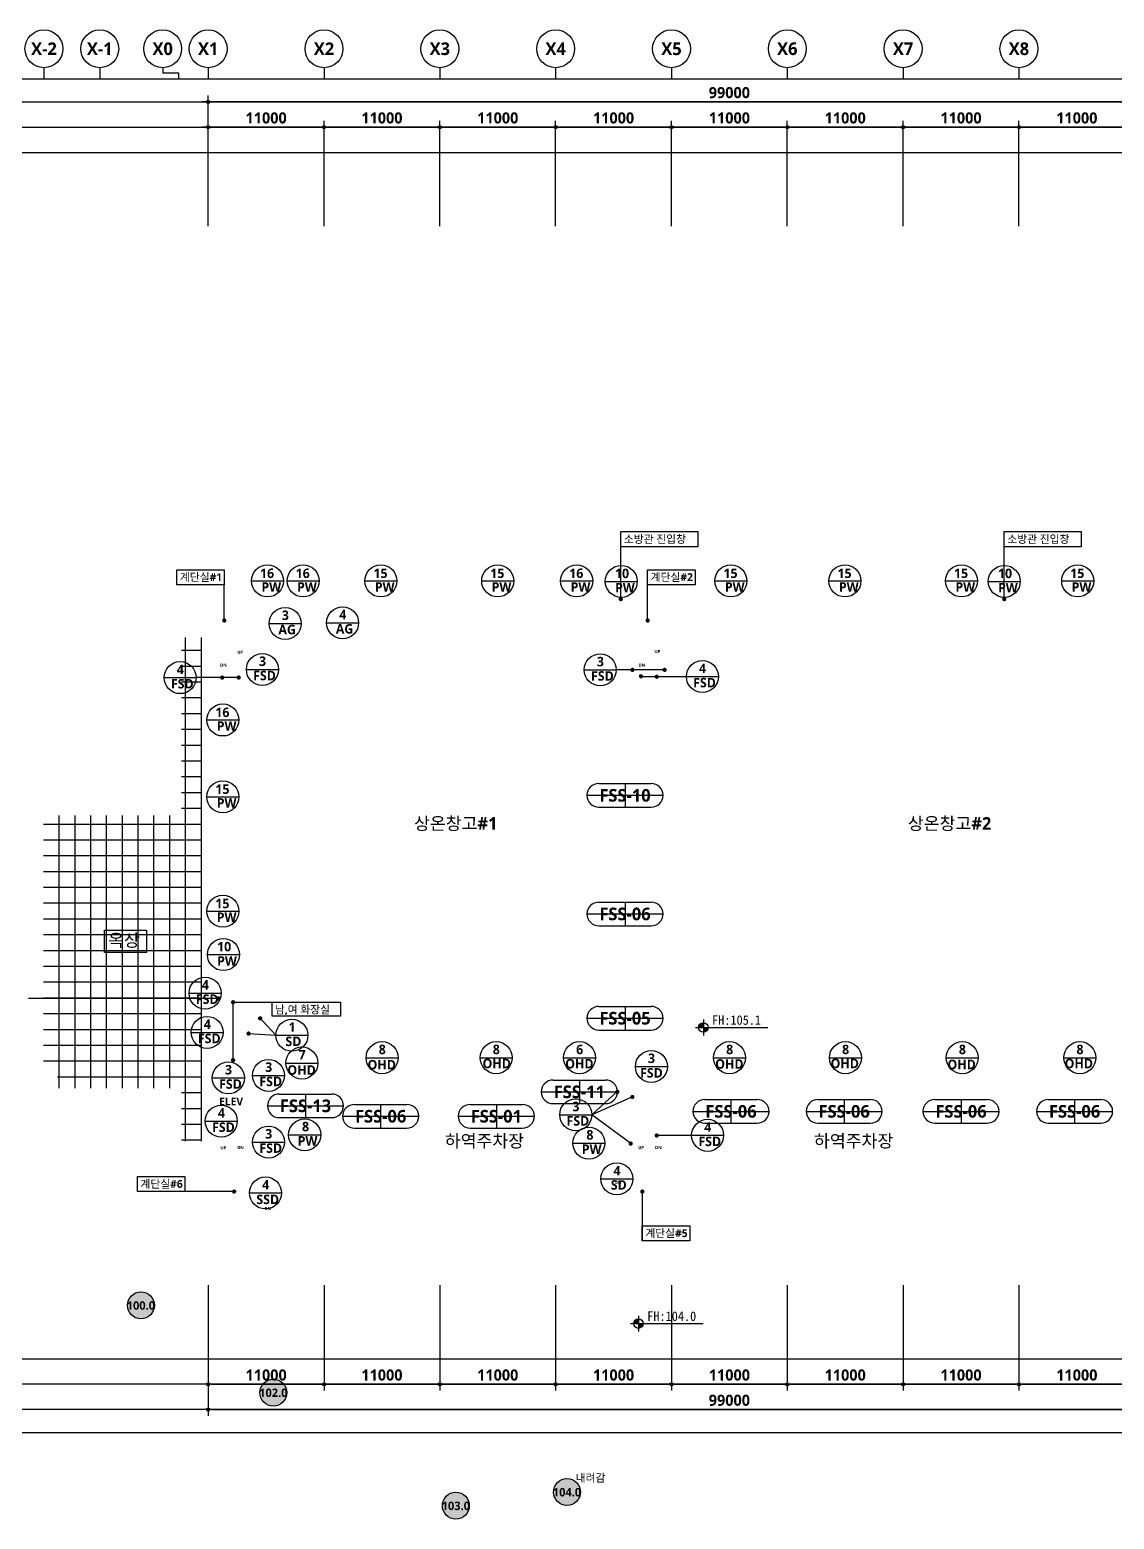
# Model space of a CAD drawing. Header units: millimetres. Extents: x 28132 to 190005487, y 7641 to 455456909.
# Drawn here: x 1074436 to 1177432, y 28233 to 169666 of the extents above; entities that cross this region are included whole.
import ezdxf
from ezdxf.enums import TextEntityAlignment as Align

# ---------------------------------------------------------------- set-up
doc = ezdxf.new("R2010")
doc.units = ezdxf.units.MM
doc.header["$LTSCALE"] = 400
doc.header["$MEASUREMENT"] = 0
doc.header["$PDSIZE"] = -10
doc.layers.get('0').update_dxf_attribs({"linetype": 'CONTINUOUS'})
doc.layers.get('Defpoints').update_dxf_attribs({"color": 153, "linetype": 'CONTINUOUS'})
for name, color, linetype in [('0_AW', 3, 'CONTINUOUS'), ('0_FSD', 1, 'CONTINUOUS'), ('0_FSS', 1, 'CONTINUOUS'), ('0_OHD', 2, 'CONTINUOUS'), ('0_SD', 4, 'CONTINUOUS'), ('0_SSD', 4, 'CONTINUOUS'), ('8', 8, 'CONTINUOUS'), ('A-ANNO-TEXT2', 7, 'CONTINUOUS'), ('SYM', 8, 'CONTINUOUS'), ('X-SEC-종$0$A-ST-AXIS-BUB', 7, 'CONTINUOUS'), ('도로레벨', 5, 'CONTINUOUS')]:
    doc.layers.add(name, color=color, linetype=linetype)
doc.layers.add('A-XXXX-SYMB', color=7, linetype='CONTINUOUS', lineweight=25)
doc.layers.add('Defpoint', color=161, linetype='CONTINUOUS', plot=False)
doc.styles.add('SHP_신사리', font='NanumGothicBold.ttf')
doc.styles.add('돋움체', font='')
doc.styles.add('송현플러스-돋움체', font='NanumGothicBold.ttf')
doc.styles.get('돋움체').set_extended_font_data('DotumChe')
doc.dimstyles.new('SHP 600', dxfattribs={"dimscale": 300, "dimtxt": 3.5, "dimasz": 1, "dimexe": 2, "dimexo": 2, "dimgap": 1, "dimtad": 1, "dimdec": 0, "dimzin": 0, "dimdsep": 46, "dimtxsty": '송현플러스-돋움체', "dimblk": 'DIMDOT', "dimcen": 0.09, "dimclrt": 3, "dimadec": 0, "dimazin": 1, "dimtfac": 1, "dimtdec": 0, "dimtix": 1, "dimtmove": 2, "dimatfit": 0, "dimldrblk": 'DIMDOT', "dimfxl": 1, "dimtfillclr": 3, "dimtolj": 1, "dimtzin": 0, "dimarcsym": 0})

# ---------------------------------------------------------------- blocks, each defined once
blk = doc.blocks.new('DIMDOT')
at = {"color": 0}
blk.add_line((-2, 0), (2, 0), dxfattribs=at)
for radius in [0.5, 0.25]:
    blk.add_circle((0, 0), radius, dxfattribs=at)
blk = doc.blocks.new('*D51')
at = {"color": 0, "lineweight": -2}
for p, q in [((1091382, 151016), (1091382, 163416)), ((1190082, 162816), (1091682, 162816)), ((1190382, 151016), (1190382, 163416))]:
    blk.add_line(p, q, dxfattribs=at)
at = {"layer": 'Defpoints', "color": 0}
for p in [(1091382, 162816), (1091382, 150416), (1190382, 150416)]:
    blk.add_point(p, dxfattribs=at)
at = {"color": 0, "linetype": 'ByBlock', "lineweight": -2, "xscale": 300, "yscale": 300, "zscale": 300, "rotation": 180}
blk.add_blockref('DIMDOT', (1091382, 162816), dxfattribs=at)
at = {"color": 0, "linetype": 'ByBlock', "lineweight": -2, "xscale": 300, "yscale": 300, "zscale": 300}
blk.add_blockref('DIMDOT', (1190382, 162816), dxfattribs=at)
at = {"color": 3, "insert": (1140882, 163696), "char_height": 1050, "attachment_point": 5, "style": '송현플러스-돋움체'}
blk.add_mtext('\\A1;99000', dxfattribs=at)
blk = doc.blocks.new('*D52')
at = {"color": 0, "lineweight": -2}
for p, q in [((1091382, 151016), (1091382, 161016)), ((1102082, 160416), (1091682, 160416)), ((1102382, 151016), (1102382, 161016))]:
    blk.add_line(p, q, dxfattribs=at)
at = {"layer": 'Defpoints', "color": 0}
for p in [(1091382, 160416), (1091382, 150416), (1102382, 150416)]:
    blk.add_point(p, dxfattribs=at)
at = {"color": 0, "linetype": 'ByBlock', "lineweight": -2, "xscale": 300, "yscale": 300, "zscale": 300, "rotation": 180}
blk.add_blockref('DIMDOT', (1091382, 160416), dxfattribs=at)
at = {"color": 0, "linetype": 'ByBlock', "lineweight": -2, "xscale": 300, "yscale": 300, "zscale": 300}
blk.add_blockref('DIMDOT', (1102382, 160416), dxfattribs=at)
at = {"color": 3, "insert": (1096882, 161292), "char_height": 1050, "attachment_point": 5, "style": '송현플러스-돋움체'}
blk.add_mtext('\\A1;11000', dxfattribs=at)
blk = doc.blocks.new('*D53')
at = {"color": 0, "lineweight": -2}
for p, q in [((1102382, 151016), (1102382, 161016)), ((1113082, 160416), (1102682, 160416)), ((1113382, 151016), (1113382, 161016))]:
    blk.add_line(p, q, dxfattribs=at)
at = {"layer": 'Defpoints', "color": 0}
for p in [(1102382, 160416), (1102382, 150416), (1113382, 150416)]:
    blk.add_point(p, dxfattribs=at)
at = {"color": 0, "linetype": 'ByBlock', "lineweight": -2, "xscale": 300, "yscale": 300, "zscale": 300, "rotation": 180}
blk.add_blockref('DIMDOT', (1102382, 160416), dxfattribs=at)
at = {"color": 0, "linetype": 'ByBlock', "lineweight": -2, "xscale": 300, "yscale": 300, "zscale": 300}
blk.add_blockref('DIMDOT', (1113382, 160416), dxfattribs=at)
at = {"color": 3, "insert": (1107882, 161292), "char_height": 1050, "attachment_point": 5, "style": '송현플러스-돋움체'}
blk.add_mtext('\\A1;11000', dxfattribs=at)
blk = doc.blocks.new('*D54')
at = {"color": 0, "lineweight": -2}
for p, q in [((1113382, 151016), (1113382, 161016)), ((1124082, 160416), (1113682, 160416)), ((1124382, 151016), (1124382, 161016))]:
    blk.add_line(p, q, dxfattribs=at)
at = {"layer": 'Defpoints', "color": 0}
for p in [(1113382, 160416), (1113382, 150416), (1124382, 150416)]:
    blk.add_point(p, dxfattribs=at)
at = {"color": 0, "linetype": 'ByBlock', "lineweight": -2, "xscale": 300, "yscale": 300, "zscale": 300, "rotation": 180}
blk.add_blockref('DIMDOT', (1113382, 160416), dxfattribs=at)
at = {"color": 0, "linetype": 'ByBlock', "lineweight": -2, "xscale": 300, "yscale": 300, "zscale": 300}
blk.add_blockref('DIMDOT', (1124382, 160416), dxfattribs=at)
at = {"color": 3, "insert": (1118882, 161292), "char_height": 1050, "attachment_point": 5, "style": '송현플러스-돋움체'}
blk.add_mtext('\\A1;11000', dxfattribs=at)
blk = doc.blocks.new('*D55')
at = {"color": 0, "lineweight": -2}
for p, q in [((1124382, 151016), (1124382, 161016)), ((1135082, 160416), (1124682, 160416)), ((1135382, 151016), (1135382, 161016))]:
    blk.add_line(p, q, dxfattribs=at)
at = {"layer": 'Defpoints', "color": 0}
for p in [(1124382, 160416), (1124382, 150416), (1135382, 150416)]:
    blk.add_point(p, dxfattribs=at)
at = {"color": 0, "linetype": 'ByBlock', "lineweight": -2, "xscale": 300, "yscale": 300, "zscale": 300, "rotation": 180}
blk.add_blockref('DIMDOT', (1124382, 160416), dxfattribs=at)
at = {"color": 0, "linetype": 'ByBlock', "lineweight": -2, "xscale": 300, "yscale": 300, "zscale": 300}
blk.add_blockref('DIMDOT', (1135382, 160416), dxfattribs=at)
at = {"color": 3, "insert": (1129882, 161292), "char_height": 1050, "attachment_point": 5, "style": '송현플러스-돋움체'}
blk.add_mtext('\\A1;11000', dxfattribs=at)
blk = doc.blocks.new('*D56')
at = {"color": 0, "lineweight": -2}
for p, q in [((1135382, 151016), (1135382, 161016)), ((1146082, 160416), (1135682, 160416)), ((1146382, 151016), (1146382, 161016))]:
    blk.add_line(p, q, dxfattribs=at)
at = {"layer": 'Defpoints', "color": 0}
for p in [(1135382, 160416), (1135382, 150416), (1146382, 150416)]:
    blk.add_point(p, dxfattribs=at)
at = {"color": 0, "linetype": 'ByBlock', "lineweight": -2, "xscale": 300, "yscale": 300, "zscale": 300, "rotation": 180}
blk.add_blockref('DIMDOT', (1135382, 160416), dxfattribs=at)
at = {"color": 0, "linetype": 'ByBlock', "lineweight": -2, "xscale": 300, "yscale": 300, "zscale": 300}
blk.add_blockref('DIMDOT', (1146382, 160416), dxfattribs=at)
at = {"color": 3, "insert": (1140882, 161292), "char_height": 1050, "attachment_point": 5, "style": '송현플러스-돋움체'}
blk.add_mtext('\\A1;11000', dxfattribs=at)
blk = doc.blocks.new('*D57')
at = {"color": 0, "lineweight": -2}
for p, q in [((1146382, 151016), (1146382, 161016)), ((1157082, 160416), (1146682, 160416)), ((1157382, 151016), (1157382, 161016))]:
    blk.add_line(p, q, dxfattribs=at)
at = {"layer": 'Defpoints', "color": 0}
for p in [(1146382, 160416), (1146382, 150416), (1157382, 150416)]:
    blk.add_point(p, dxfattribs=at)
at = {"color": 0, "linetype": 'ByBlock', "lineweight": -2, "xscale": 300, "yscale": 300, "zscale": 300, "rotation": 180}
blk.add_blockref('DIMDOT', (1146382, 160416), dxfattribs=at)
at = {"color": 0, "linetype": 'ByBlock', "lineweight": -2, "xscale": 300, "yscale": 300, "zscale": 300}
blk.add_blockref('DIMDOT', (1157382, 160416), dxfattribs=at)
at = {"color": 3, "insert": (1151882, 161292), "char_height": 1050, "attachment_point": 5, "style": '송현플러스-돋움체'}
blk.add_mtext('\\A1;11000', dxfattribs=at)
blk = doc.blocks.new('*D58')
at = {"color": 0, "lineweight": -2}
for p, q in [((1157382, 151016), (1157382, 161016)), ((1168082, 160416), (1157682, 160416)), ((1168382, 151016), (1168382, 161016))]:
    blk.add_line(p, q, dxfattribs=at)
at = {"layer": 'Defpoints', "color": 0}
for p in [(1157382, 160416), (1157382, 150416), (1168382, 150416)]:
    blk.add_point(p, dxfattribs=at)
at = {"color": 0, "linetype": 'ByBlock', "lineweight": -2, "xscale": 300, "yscale": 300, "zscale": 300, "rotation": 180}
blk.add_blockref('DIMDOT', (1157382, 160416), dxfattribs=at)
at = {"color": 0, "linetype": 'ByBlock', "lineweight": -2, "xscale": 300, "yscale": 300, "zscale": 300}
blk.add_blockref('DIMDOT', (1168382, 160416), dxfattribs=at)
at = {"color": 3, "insert": (1162882, 161292), "char_height": 1050, "attachment_point": 5, "style": '송현플러스-돋움체'}
blk.add_mtext('\\A1;11000', dxfattribs=at)
blk = doc.blocks.new('*D59')
at = {"color": 0, "lineweight": -2}
for p, q in [((1168382, 151016), (1168382, 161016)), ((1179082, 160416), (1168682, 160416)), ((1179382, 151016), (1179382, 161016))]:
    blk.add_line(p, q, dxfattribs=at)
at = {"layer": 'Defpoints', "color": 0}
for p in [(1168382, 160416), (1168382, 150416), (1179382, 150416)]:
    blk.add_point(p, dxfattribs=at)
at = {"color": 0, "linetype": 'ByBlock', "lineweight": -2, "xscale": 300, "yscale": 300, "zscale": 300, "rotation": 180}
blk.add_blockref('DIMDOT', (1168382, 160416), dxfattribs=at)
at = {"color": 0, "linetype": 'ByBlock', "lineweight": -2, "xscale": 300, "yscale": 300, "zscale": 300}
blk.add_blockref('DIMDOT', (1179382, 160416), dxfattribs=at)
at = {"color": 3, "insert": (1173882, 161292), "char_height": 1050, "attachment_point": 5, "style": '송현플러스-돋움체'}
blk.add_mtext('\\A1;11000', dxfattribs=at)
blk = doc.blocks.new('X-SEC-종$0$A-ST-AXIS-BUB-1')
at = {"layer": 'X-SEC-종$0$A-ST-AXIS-BUB'}
blk.add_line((0, 350), (0, 0), dxfattribs=at)
blk.add_circle((0, 950), 600, dxfattribs=at)
blk = doc.blocks.new('A$C75C439D1')
at = {"layer": 'X-SEC-종$0$A-ST-AXIS-BUB'}
blk.add_line((1800, 1050, -103000), (1800, 525, -103000), dxfattribs=at)
at = {"layer": 'X-SEC-종$0$A-ST-AXIS-BUB', "elevation": -103000}
blk.add_lwpolyline([(3323, 0), (3323, 525), (1800, 525)], dxfattribs=at)
at = {"layer": 'X-SEC-종$0$A-ST-AXIS-BUB'}
blk.add_circle((1800, 2850, -103000), 1800, dxfattribs=at)
blk = doc.blocks.new('A$C2E1A0DD2')
at = {"layer": 'A-XXXX-SYMB'}
h = blk.add_hatch(color=256, dxfattribs=at)
h.paths.add_polyline_path([(750, 1200, 0.4142136), (300, 750), (750, 750)])
h.paths.add_polyline_path([(1200, 750), (750, 750), (750, 300, 0.4142136)])
for p, q in [((750, 1500), (750, 0)), ((0, 750), (1500, 750))]:
    blk.add_line(p, q, dxfattribs=at)
blk.add_circle((750, 750), 450, dxfattribs=at)
blk = doc.blocks.new('A$C19A65A13')
at = {"layer": 'A-XXXX-SYMB'}
blk.add_line((1500, 750), (6891, 750), dxfattribs=at)
blk.add_blockref('A$C2E1A0DD2', (0, 0), dxfattribs=at)
blk = doc.blocks.new('*D326')
at = {"color": 0, "lineweight": -2}
for p, q in [((1091382, 50445), (1091382, 40445)), ((1102382, 50445), (1102382, 40445)), ((1091682, 41045), (1102082, 41045))]:
    blk.add_line(p, q, dxfattribs=at)
at = {"layer": 'Defpoints', "color": 0}
for p in [(1091382, 51045), (1102382, 51045), (1102382, 41045)]:
    blk.add_point(p, dxfattribs=at)
at = {"color": 0, "linetype": 'ByBlock', "lineweight": -2, "xscale": 300, "yscale": 300, "zscale": 300, "rotation": 180}
blk.add_blockref('DIMDOT', (1091382, 41045), dxfattribs=at)
at = {"color": 0, "linetype": 'ByBlock', "lineweight": -2, "xscale": 300, "yscale": 300, "zscale": 300}
blk.add_blockref('DIMDOT', (1102382, 41045), dxfattribs=at)
at = {"color": 3, "insert": (1096882, 41921), "char_height": 1050, "attachment_point": 5, "style": '송현플러스-돋움체'}
blk.add_mtext('\\A1;11000', dxfattribs=at)
blk = doc.blocks.new('*D327')
at = {"color": 0, "lineweight": -2}
for p, q in [((1102382, 50445), (1102382, 40445)), ((1113382, 50445), (1113382, 40445)), ((1102682, 41045), (1113082, 41045))]:
    blk.add_line(p, q, dxfattribs=at)
at = {"layer": 'Defpoints', "color": 0}
for p in [(1102382, 51045), (1113382, 51045), (1113382, 41045)]:
    blk.add_point(p, dxfattribs=at)
at = {"color": 0, "linetype": 'ByBlock', "lineweight": -2, "xscale": 300, "yscale": 300, "zscale": 300, "rotation": 180}
blk.add_blockref('DIMDOT', (1102382, 41045), dxfattribs=at)
at = {"color": 0, "linetype": 'ByBlock', "lineweight": -2, "xscale": 300, "yscale": 300, "zscale": 300}
blk.add_blockref('DIMDOT', (1113382, 41045), dxfattribs=at)
at = {"color": 3, "insert": (1107882, 41921), "char_height": 1050, "attachment_point": 5, "style": '송현플러스-돋움체'}
blk.add_mtext('\\A1;11000', dxfattribs=at)
blk = doc.blocks.new('*D328')
at = {"color": 0, "lineweight": -2}
for p, q in [((1113382, 50445), (1113382, 40445)), ((1124382, 50445), (1124382, 40445)), ((1113682, 41045), (1124082, 41045))]:
    blk.add_line(p, q, dxfattribs=at)
at = {"layer": 'Defpoints', "color": 0}
for p in [(1113382, 51045), (1124382, 51045), (1124382, 41045)]:
    blk.add_point(p, dxfattribs=at)
at = {"color": 0, "linetype": 'ByBlock', "lineweight": -2, "xscale": 300, "yscale": 300, "zscale": 300, "rotation": 180}
blk.add_blockref('DIMDOT', (1113382, 41045), dxfattribs=at)
at = {"color": 0, "linetype": 'ByBlock', "lineweight": -2, "xscale": 300, "yscale": 300, "zscale": 300}
blk.add_blockref('DIMDOT', (1124382, 41045), dxfattribs=at)
at = {"color": 3, "insert": (1118882, 41921), "char_height": 1050, "attachment_point": 5, "style": '송현플러스-돋움체'}
blk.add_mtext('\\A1;11000', dxfattribs=at)
blk = doc.blocks.new('*D329')
at = {"color": 0, "lineweight": -2}
for p, q in [((1124382, 50445), (1124382, 40445)), ((1135382, 50445), (1135382, 40445)), ((1124682, 41045), (1135082, 41045))]:
    blk.add_line(p, q, dxfattribs=at)
at = {"layer": 'Defpoints', "color": 0}
for p in [(1124382, 51045), (1135382, 51045), (1135382, 41045)]:
    blk.add_point(p, dxfattribs=at)
at = {"color": 0, "linetype": 'ByBlock', "lineweight": -2, "xscale": 300, "yscale": 300, "zscale": 300, "rotation": 180}
blk.add_blockref('DIMDOT', (1124382, 41045), dxfattribs=at)
at = {"color": 0, "linetype": 'ByBlock', "lineweight": -2, "xscale": 300, "yscale": 300, "zscale": 300}
blk.add_blockref('DIMDOT', (1135382, 41045), dxfattribs=at)
at = {"color": 3, "insert": (1129882, 41921), "char_height": 1050, "attachment_point": 5, "style": '송현플러스-돋움체'}
blk.add_mtext('\\A1;11000', dxfattribs=at)
blk = doc.blocks.new('*D330')
at = {"color": 0, "lineweight": -2}
for p, q in [((1135382, 50445), (1135382, 40445)), ((1146382, 50445), (1146382, 40445)), ((1135682, 41045), (1146082, 41045))]:
    blk.add_line(p, q, dxfattribs=at)
at = {"layer": 'Defpoints', "color": 0}
for p in [(1135382, 51045), (1146382, 51045), (1146382, 41045)]:
    blk.add_point(p, dxfattribs=at)
at = {"color": 0, "linetype": 'ByBlock', "lineweight": -2, "xscale": 300, "yscale": 300, "zscale": 300, "rotation": 180}
blk.add_blockref('DIMDOT', (1135382, 41045), dxfattribs=at)
at = {"color": 0, "linetype": 'ByBlock', "lineweight": -2, "xscale": 300, "yscale": 300, "zscale": 300}
blk.add_blockref('DIMDOT', (1146382, 41045), dxfattribs=at)
at = {"color": 3, "insert": (1140882, 41921), "char_height": 1050, "attachment_point": 5, "style": '송현플러스-돋움체'}
blk.add_mtext('\\A1;11000', dxfattribs=at)
blk = doc.blocks.new('*D331')
at = {"color": 0, "lineweight": -2}
for p, q in [((1146382, 50445), (1146382, 40445)), ((1157382, 50445), (1157382, 40445)), ((1146682, 41045), (1157082, 41045))]:
    blk.add_line(p, q, dxfattribs=at)
at = {"layer": 'Defpoints', "color": 0}
for p in [(1146382, 51045), (1157382, 51045), (1157382, 41045)]:
    blk.add_point(p, dxfattribs=at)
at = {"color": 0, "linetype": 'ByBlock', "lineweight": -2, "xscale": 300, "yscale": 300, "zscale": 300, "rotation": 180}
blk.add_blockref('DIMDOT', (1146382, 41045), dxfattribs=at)
at = {"color": 0, "linetype": 'ByBlock', "lineweight": -2, "xscale": 300, "yscale": 300, "zscale": 300}
blk.add_blockref('DIMDOT', (1157382, 41045), dxfattribs=at)
at = {"color": 3, "insert": (1151882, 41921), "char_height": 1050, "attachment_point": 5, "style": '송현플러스-돋움체'}
blk.add_mtext('\\A1;11000', dxfattribs=at)
blk = doc.blocks.new('*D332')
at = {"color": 0, "lineweight": -2}
for p, q in [((1157382, 50445), (1157382, 40445)), ((1168382, 50445), (1168382, 40445)), ((1157682, 41045), (1168082, 41045))]:
    blk.add_line(p, q, dxfattribs=at)
at = {"layer": 'Defpoints', "color": 0}
for p in [(1157382, 51045), (1168382, 51045), (1168382, 41045)]:
    blk.add_point(p, dxfattribs=at)
at = {"color": 0, "linetype": 'ByBlock', "lineweight": -2, "xscale": 300, "yscale": 300, "zscale": 300, "rotation": 180}
blk.add_blockref('DIMDOT', (1157382, 41045), dxfattribs=at)
at = {"color": 0, "linetype": 'ByBlock', "lineweight": -2, "xscale": 300, "yscale": 300, "zscale": 300}
blk.add_blockref('DIMDOT', (1168382, 41045), dxfattribs=at)
at = {"color": 3, "insert": (1162882, 41921), "char_height": 1050, "attachment_point": 5, "style": '송현플러스-돋움체'}
blk.add_mtext('\\A1;11000', dxfattribs=at)
blk = doc.blocks.new('*D333')
at = {"color": 0, "lineweight": -2}
for p, q in [((1168382, 50445), (1168382, 40445)), ((1179382, 50445), (1179382, 40445)), ((1168682, 41045), (1179082, 41045))]:
    blk.add_line(p, q, dxfattribs=at)
at = {"layer": 'Defpoints', "color": 0}
for p in [(1168382, 51045), (1179382, 51045), (1179382, 41045)]:
    blk.add_point(p, dxfattribs=at)
at = {"color": 0, "linetype": 'ByBlock', "lineweight": -2, "xscale": 300, "yscale": 300, "zscale": 300, "rotation": 180}
blk.add_blockref('DIMDOT', (1168382, 41045), dxfattribs=at)
at = {"color": 0, "linetype": 'ByBlock', "lineweight": -2, "xscale": 300, "yscale": 300, "zscale": 300}
blk.add_blockref('DIMDOT', (1179382, 41045), dxfattribs=at)
at = {"color": 3, "insert": (1173882, 41921), "char_height": 1050, "attachment_point": 5, "style": '송현플러스-돋움체'}
blk.add_mtext('\\A1;11000', dxfattribs=at)
blk = doc.blocks.new('*D335')
at = {"color": 0, "lineweight": -2}
for p, q in [((1091382, 50445), (1091382, 38045)), ((1190382, 50445), (1190382, 38045)), ((1091682, 38645), (1190082, 38645))]:
    blk.add_line(p, q, dxfattribs=at)
at = {"layer": 'Defpoints', "color": 0}
for p in [(1091382, 51045), (1190382, 51045), (1190382, 38645)]:
    blk.add_point(p, dxfattribs=at)
at = {"color": 0, "linetype": 'ByBlock', "lineweight": -2, "xscale": 300, "yscale": 300, "zscale": 300, "rotation": 180}
blk.add_blockref('DIMDOT', (1091382, 38645), dxfattribs=at)
at = {"color": 0, "linetype": 'ByBlock', "lineweight": -2, "xscale": 300, "yscale": 300, "zscale": 300}
blk.add_blockref('DIMDOT', (1190382, 38645), dxfattribs=at)
at = {"color": 3, "insert": (1140882, 39524), "char_height": 1050, "attachment_point": 5, "style": '송현플러스-돋움체'}
blk.add_mtext('\\A1;99000', dxfattribs=at)
blk = doc.blocks.new('G$CD5972F42')
at = {"layer": '0_FSS'}
for p, q in [((1120, 2240, 0), (6108, 2240, 0)), ((1120, 0, 0), (6108, 0, 0))]:
    blk.add_line(p, q, dxfattribs=at)
for centre, start, end in [((1120, 1120, 0), 90, 270), ((6108, 1120, 0), 270, 90)]:
    blk.add_arc(centre, 1120, start, end, dxfattribs=at)
at = {"layer": 'Defpoints'}
for p, q in [((3614, 2240, 0), (3614, 0, 0)), ((0, 1120, 0), (7228, 1120, 0))]:
    blk.add_line(p, q, dxfattribs=at)

msp = doc.modelspace()

# ---------------------------------------------------------------- hatches: boundary and pattern name
at = {"layer": '도로레벨', "linetype": 'Continuous', "true_color": 0xffffff}
h = msp.add_hatch(color=7, dxfattribs=at)
edge = h.paths.add_edge_path()
edge.add_arc((1084988.1, 48540.7), 1279.4, 0, 360)
h = msp.add_hatch(color=7, dxfattribs=at)
edge = h.paths.add_edge_path()
edge.add_arc((1097569.6, 40254.4), 1279.4, 0, 360)
h = msp.add_hatch(color=7, dxfattribs=at)
edge = h.paths.add_edge_path()
edge.add_arc((1125457.7, 30810.8), 1279.4, 0, 360)
h = msp.add_hatch(color=7, dxfattribs=at)
edge = h.paths.add_edge_path()
edge.add_arc((1114901.4, 29512.7), 1279.4, 0, 360)

# ---------------------------------------------------------------- linework, layer by layer
for p in [(1131666.4, 68326.5), (1131506.4, 63901.5)]:
    msp.add_line(p, (1127810.2, 66639))
at = {"const_width": 200}
for points in [[(1131576.6, 108886.3, 1), (1131776.6, 108886.3, 1)], [(1134629.8, 108886.3, 1), (1134829.8, 108886.3, 1)], [(1092613.1, 108156.7, 1), (1092813.1, 108156.7, 1)], [(1094178.1, 108156.7, 1), (1094378.1, 108156.7, 1)], [(1132381.8, 108276.3, 1), (1132581.8, 108276.3, 1)], [(1133881.8, 108231.3, 1), (1134081.8, 108231.3, 1)], [(1096218.2, 75793.5, 1), (1096418.2, 75793.5, 1)], [(1095112, 74349.1, 1), (1095312, 74349.1, 1)], [(1130141.4, 68811.4, 1), (1130341.4, 68811.4, 1)], [(1131566.4, 68326.5, 1), (1131766.4, 68326.5, 1)], [(1131406.4, 63901.5, 1), (1131606.4, 63901.5, 1)], [(1133881.8, 64666.3, 1), (1134081.8, 64666.3, 1)]]:
    msp.add_lwpolyline(points, format="xyb", close=True, dxfattribs=at)
for points in [[(1094281.8, 108146.3), (1090234.5, 108146.3)], [(1134729.8, 108886.3), (1130136.7, 108886.3)], [(1132481.8, 108248.8), (1136794.2, 108248.8)], [(1095212, 74349.1), (1097813.5, 74185.2), (1096266.5, 75874.7)], [(1130256.8, 68866.3), (1127810.2, 66639)], [(1133981.8, 64686.3), (1137293.2, 64686.3)]]:
    msp.add_lwpolyline(points)
at = {"layer": '0_AW'}
for p, q in [((1097170.6, 113286), (1100211.9, 113286)), ((1102627.8, 113355.1), (1105669.1, 113355.1))]:
    msp.add_line(p, q, dxfattribs=at)
for centre in [(1098691.2, 113286), (1104148.4, 113355.1)]:
    msp.add_circle(centre, 1520.7, dxfattribs=at)
at = {"layer": '0_FSD'}
for p, q in [((1095005.7, 108922.9), (1098047, 108922.9)), ((1087193.2, 108146.3), (1090234.5, 108146.3)), ((1127095.4, 108886.3), (1130136.7, 108886.3)), ((1136794.2, 108248.8), (1139835.6, 108248.8)), ((1089564.8, 78190.2), (1092606.2, 78190.2)), ((1089755.7, 74462.9), (1092797, 74462.9)), ((1131950.9, 71215.7), (1134992.2, 71215.7)), ((1091772.6, 70134.9), (1094813.9, 70134.9)), ((1095594.8, 70380.5), (1098636.1, 70380.5)), ((1124768.9, 66639), (1127810.2, 66639)), ((1091102.6, 66037.2), (1094143.9, 66037.2)), ((1095594.8, 64048.4), (1098636.1, 64048.4)), ((1137293.2, 64686.3), (1140334.5, 64686.3))]:
    msp.add_line(p, q, dxfattribs=at)
for centre in [(1096526.4, 108922.9), (1128616, 108886.3), (1088713.9, 108146.3), (1138314.9, 108248.8), (1091085.5, 78190.2), (1091276.4, 74462.9), (1133471.6, 71215.7), (1093293.3, 70134.9), (1097115.5, 70380.5), (1126289.5, 66639), (1092623.2, 66037.2), (1097115.5, 64048.4), (1138813.9, 64686.3)]:
    msp.add_circle(centre, 1520.7, dxfattribs=at)
at = {"layer": '0_OHD'}
for p, q in [((1098762.7, 71554.1), (1101804, 71554.1)), ((1106375.1, 72059.6), (1109416.4, 72059.6)), ((1117209.9, 72059.6), (1120251.2, 72059.6)), ((1125123.5, 72059.6), (1128164.8, 72059.6)), ((1139372.3, 72059.6), (1142413.6, 72059.6)), ((1150380.7, 72059.6), (1153422, 72059.6)), ((1161477.4, 72059.6), (1164518.7, 72059.6)), ((1172644.9, 72059.6), (1175686.2, 72059.6))]:
    msp.add_line(p, q, dxfattribs=at)
for centre in [(1107895.7, 72059.6), (1118730.6, 72059.6), (1126644.2, 72059.6), (1140893, 72059.6), (1151901.3, 72059.6), (1162998.1, 72059.6), (1174165.6, 72059.6), (1100283.3, 71554.1)]:
    msp.add_circle(centre, 1520.7, dxfattribs=at)
at = {"layer": '0_SD'}
for p, q in [((1095488.6, 117330.9), (1098529.9, 117330.9)), ((1098873.4, 117330.9), (1101914.7, 117330.9)), ((1106261.1, 117330.9), (1109302.4, 117330.9)), ((1117355.1, 117330.9), (1120396.4, 117330.9)), ((1124857.1, 117330.9), (1127898.4, 117330.9)), ((1139504.5, 117330.9), (1142545.8, 117330.9)), ((1150336, 117330.9), (1153377.3, 117330.9)), ((1161402.4, 117330.9), (1164443.7, 117330.9)), ((1172441.1, 117330.9), (1175482.4, 117330.9)), ((1091245.2, 104126.8), (1094286.5, 104126.8)), ((1091245.2, 96832.1), (1094286.5, 96832.1)), ((1091245.2, 85977.4), (1094286.5, 85977.4)), ((1097813.5, 74185.2), (1100854.8, 74185.2)), ((1128673.2, 60551.9), (1131714.5, 60551.9))]:
    msp.add_line(p, q, dxfattribs=at)
for centre in [(1097009.2, 117330.9), (1100394.1, 117330.9), (1107781.8, 117330.9), (1118875.8, 117330.9), (1126377.7, 117330.9), (1141025.1, 117330.9), (1151856.6, 117330.9), (1162923, 117330.9), (1173961.8, 117330.9), (1092765.8, 104126.8), (1092765.8, 96832.1), (1092765.8, 85977.4), (1099334.1, 74185.2), (1130193.9, 60551.9)]:
    msp.add_circle(centre, 1520.7, dxfattribs=at)
at = {"layer": '0_SSD'}
for p, q in [((1129095.6, 117289.3), (1132136.9, 117289.3)), ((1165470.8, 117289.3), (1168512.1, 117289.3)), ((1091304.6, 81848), (1094345.9, 81848)), ((1099023.4, 64735.4), (1102064.7, 64735.4)), ((1126009.5, 63948.6), (1129050.8, 63948.6)), ((1095303.1, 59213), (1098344.5, 59213))]:
    msp.add_line(p, q, dxfattribs=at)
for centre in [(1130616.3, 117289.3), (1166991.4, 117289.3), (1092825.2, 81848), (1100544.1, 64735.4), (1127530.1, 63948.6), (1096823.8, 59213)]:
    msp.add_circle(centre, 1520.7, dxfattribs=at)
at = {"layer": '8'}
for p, q in [((1089231.8, 64116.3), (1089231.8, 111966.3)), ((1090731.8, 64116.3), (1090731.8, 111966.3)), ((1090781.8, 110716.3), (1088831.8, 110716.3)), ((1090781.8, 109216.3), (1088831.8, 109216.3)), ((1090781.8, 107716.3), (1088831.8, 107716.3)), ((1090781.8, 106216.3), (1088831.8, 106216.3)), ((1090781.8, 104716.3), (1088831.8, 104716.3)), ((1090781.8, 103216.3), (1088831.8, 103216.3)), ((1090781.8, 101716.3), (1088831.8, 101716.3)), ((1090781.8, 100216.3), (1088831.8, 100216.3)), ((1090781.8, 98716.3), (1088831.8, 98716.3)), ((1090781.8, 97216.3), (1088831.8, 97216.3)), ((1077231.8, 69166.3), (1077231.8, 95066.3)), ((1078731.8, 69166.3), (1078731.8, 95066.3)), ((1080231.8, 69166.3), (1080231.8, 95066.3)), ((1081731.8, 69166.3), (1081731.8, 95066.3)), ((1083231.8, 69166.3), (1083231.8, 95066.3)), ((1084731.8, 69166.3), (1084731.8, 95066.3)), ((1086231.8, 69166.3), (1086231.8, 95066.3)), ((1087731.8, 69166.3), (1087731.8, 95066.3)), ((1090781.8, 95716.3), (1088831.8, 95716.3)), ((1090781.8, 94216.3), (1075731.8, 94216.3)), ((1090781.8, 92716.3), (1075731.8, 92716.3)), ((1090781.8, 91216.3), (1075731.8, 91216.3)), ((1090781.8, 89716.3), (1075731.8, 89716.3)), ((1090781.8, 88216.3), (1075731.8, 88216.3)), ((1090781.8, 86716.3), (1075731.8, 86716.3)), ((1090781.8, 85216.3), (1075731.8, 85216.3)), ((1090781.8, 83716.3), (1075731.8, 83716.3)), ((1090781.8, 82216.3), (1075731.8, 82216.3)), ((1090781.8, 80716.3), (1075731.8, 80716.3)), ((1090781.8, 79216.3), (1075731.8, 79216.3)), ((1090781.8, 77716.3), (1075731.8, 77716.3)), ((1090781.8, 76216.3), (1075731.8, 76216.3)), ((1090781.8, 74716.3), (1075731.8, 74716.3)), ((1090781.8, 73216.3), (1075731.8, 73216.3)), ((1090781.8, 71716.3), (1075731.8, 71716.3)), ((1090781.8, 70216.3), (1077081.8, 70216.3)), ((1090781.8, 68716.3), (1088831.8, 68716.3)), ((1090781.8, 67216.3), (1088831.8, 67216.3)), ((1090781.8, 65716.3), (1088831.8, 65716.3)), ((1090781.8, 64216.3), (1088831.8, 64216.3))]:
    msp.add_line(p, q, dxfattribs=at)
at = {"layer": 'Defpoint'}
for points in [[(1211981.8, 36444.9), (1040781.8, 36444.9), (1040781.8, 165016.3), (1211981.8, 165016.3)], [(1209781.8, 38644.9), (1042981.8, 38644.9), (1042981.8, 162816.3), (1209781.8, 162816.3)], [(1207381.8, 41044.9), (1045381.8, 41044.9), (1045381.8, 160416.3), (1207381.8, 160416.3)], [(1204981.8, 43444.9), (1047781.8, 43444.9), (1047781.8, 158016.3), (1204981.8, 158016.3)]]:
    msp.add_lwpolyline(points, close=True, dxfattribs=at)
at = {"layer": 'SYM'}
for points in [[(1130571, 122009.3), (1137870.7, 122009.3), (1137870.7, 120579.3), (1130571, 120579.3)], [(1166991.4, 122009.3), (1174291.1, 122009.3), (1174291.1, 120579.3), (1166991.4, 120579.3)], [(1088402.8, 118395.3), (1092912.8, 118395.3), (1092912.8, 116965.3), (1088402.8, 116965.3)], [(1133116.8, 118395.3), (1137626.8, 118395.3), (1137626.8, 116965.3), (1133116.8, 116965.3)], [(1081530.6, 84167.5), (1085536.3, 84167.5), (1085536.3, 82041.8), (1081530.6, 82041.8)], [(1097471.1, 77323.5), (1103951.1, 77323.5), (1103951.1, 75988.5), (1097471.1, 75988.5)], [(1084657.8, 60775.3), (1089167.8, 60775.3), (1089167.8, 59345.3), (1084657.8, 59345.3)], [(1132612.8, 56100.3), (1137122.8, 56100.3), (1137122.8, 54670.3), (1132612.8, 54670.3)]]:
    msp.add_lwpolyline(points, close=True, dxfattribs=at)
for points in [[(1130571, 115598.3), (1130571, 120579.3)], [(1166991.4, 115598.3), (1166991.4, 120579.3)], [(1092912.8, 113570.3), (1092912.8, 116965.3)], [(1133116.8, 113570.3), (1133116.8, 116965.3)], [(1092363.4, 77673.6), (1074310.5, 77673.6)], [(1093746.4, 71928.9), (1093746.4, 77323.5), (1097471.1, 77323.5)], [(1093842.8, 59345.3), (1089167.8, 59345.3)], [(1132612.8, 59345.3), (1132612.8, 54670.3)]]:
    msp.add_lwpolyline(points, dxfattribs=at)
at = {"layer": 'SYM', "const_width": 200}
for points in [[(1130471, 115598.3, 1), (1130671, 115598.3, 1)], [(1166891.4, 115598.3, 1), (1167091.4, 115598.3, 1)], [(1092812.8, 113570.3, 1), (1093012.8, 113570.3, 1)], [(1133016.8, 113570.3, 1), (1133216.8, 113570.3, 1)], [(1092263.4, 77673.6, 1), (1092463.4, 77673.6, 1)], [(1093646.4, 77323.5, 1), (1093846.4, 77323.5, 1)], [(1093646.4, 71828.9, 1), (1093846.4, 71828.9, 1)], [(1093742.8, 59345.3, 1), (1093942.8, 59345.3, 1)], [(1132512.8, 59345.3, 1), (1132712.8, 59345.3, 1)]]:
    msp.add_lwpolyline(points, format="xyb", close=True, dxfattribs=at)
at = {"layer": '도로레벨', "color": 7, "linetype": 'Continuous'}
for centre in [(1084988.1, 48540.7), (1097569.6, 40254.4), (1125457.7, 30810.8), (1114901.4, 29512.7)]:
    msp.add_circle(centre, 1279.4, dxfattribs=at)

# ---------------------------------------------------------------- block references
for name, p in [('G$CD5972F42', (1127353.9, 95851.7)), ('G$CD5972F42', (1127353.9, 84588.5)), ('G$CD5972F42', (1127353.9, 74686.5)), ('A$C19A65A13', (1137657.7, 74177.9)), ('G$CD5972F42', (1123017.6, 67696.3)), ('G$CD5972F42', (1097007.2, 66368.9, 0)), ('G$CD5972F42', (1137420.8, 65842.7)), ('G$CD5972F42', (1148169.4, 65842.7)), ('G$CD5972F42', (1159266.2, 65842.7)), ('G$CD5972F42', (1170053.5, 65842.7)), ('G$CD5972F42', (1104147.7, 65378.5)), ('G$CD5972F42', (1115133.5, 65378.5)), ('A$C19A65A13', (1131497.9, 46055.6))]:
    msp.add_blockref(name, p)
at = {"layer": 'X-SEC-종$0$A-ST-AXIS-BUB', "xscale": 3, "yscale": 3, "zscale": 3}
for p in [(1075781.8, 165016.3), (1081081.8, 165016.3), (1091381.8, 165016.3), (1102381.8, 165016.3), (1113381.8, 165016.3), (1124381.8, 165016.3), (1135381.8, 165016.3), (1146381.8, 165016.3), (1157381.8, 165016.3), (1168381.8, 165016.3)]:
    msp.add_blockref('X-SEC-종$0$A-ST-AXIS-BUB-1', p, dxfattribs=at)
at = {"layer": 'X-SEC-종$0$A-ST-AXIS-BUB'}
msp.add_blockref('A$C75C439D1', (1085258.9, 165016.3), dxfattribs=at)

# ---------------------------------------------------------------- texts
at = {"color": 1, "style": '돋움체'}
for s, p in [('FH:105.1', (1139239.1, 75633.8)), ('FH:104.0', (1133079.3, 47511.5))]:
    msp.add_text(s, height=900, dxfattribs=at).set_placement(p, align=Align.MIDDLE_LEFT)
at = {"layer": '0_AW', "style": '송현플러스-돋움체'}
for s, p in [('4', (1103831.2, 113688.6)), ('AG', (1098047.6, 112259.5)), ('3', (1098374, 113619.5)), ('AG', (1103504.8, 112328.6))]:
    msp.add_text(s, height=900, dxfattribs=at).set_placement(p)
at = {"layer": '0_FSD', "style": '송현플러스-돋움체'}
for s, p in [('4', (1088396.7, 108479.8)), ('3', (1096209.2, 109256.4)), ('3', (1128298.8, 109219.8)), ('4', (1137997.7, 108582.3)), ('FSD', (1087840.2, 107119.8)), ('FSD', (1095652.7, 107896.4)), ('FSD', (1127742.3, 107859.8)), ('FSD', (1137441.2, 107222.3)), ('4', (1090768.3, 78523.6)), ('FSD', (1090211.8, 77163.6)), ('4', (1090959.2, 74796.4)), ('FSD', (1090402.7, 73436.4)), ('3', (1133154.4, 71549.1)), ('3', (1092976.1, 70468.4)), ('3', (1096798.3, 70714)), ('FSD', (1132398.9, 70167)), ('FSD', (1092419.6, 69108.4)), ('FSD', (1096241.8, 69354)), ('4', (1092306, 66370.7)), ('FSD', (1125415.8, 65612.4)), ('3', (1125972.3, 66972.4)), ('FSD', (1091749.5, 65010.7)), ('3', (1096798.3, 64381.9)), ('4', (1138496.7, 65019.8)), ('FSD', (1096241.8, 63021.9)), ('FSD', (1137940.2, 63659.8))]:
    msp.add_text(s, height=900, dxfattribs=at).set_placement(p)
at = {"layer": '0_FSS', "style": 'SHP_신사리'}
for s, p in [('FSS-10', (1130968.1, 96971.7)), ('FSS-06', (1130968.1, 85708.5)), ('FSS-05', (1130968.1, 75806.5)), ('FSS-11', (1126631.8, 68816.3)), ('FSS-13', (1100621.4, 67488.9, 0)), ('FSS-06', (1107761.9, 66498.5)), ('FSS-01', (1118747.7, 66498.5)), ('FSS-06', (1141035, 66962.7)), ('FSS-06', (1151783.6, 66962.7)), ('FSS-06', (1162880.4, 66962.7)), ('FSS-06', (1173667.7, 66962.7))]:
    msp.add_text(s, height=1200, dxfattribs=at).set_placement(p, align=Align.MIDDLE_CENTER)
at = {"layer": '0_OHD', "style": '송현플러스-돋움체'}
for s, p in [('7', (1099966.1, 71887.6)), ('8', (1107578.5, 72393)), ('8', (1118413.4, 72393)), ('6', (1126327, 72393)), ('8', (1140575.8, 72393)), ('8', (1151584.1, 72393)), ('8', (1162680.9, 72393)), ('8', (1173848.4, 72393)), ('OHD', (1098901.2, 70439.2)), ('OHD', (1106513.6, 70944.6)), ('OHD', (1117436.9, 71055.2)), ('OHD', (1125284.2, 71033.1)), ('OHD', (1139530.2, 71010.9)), ('OHD', (1150488.8, 71060.7)), ('OHD', (1161593.9, 70966.7)), ('OHD', (1172717.2, 71055.2))]:
    msp.add_text(s, height=900, dxfattribs=at).set_placement(p)
at = {"layer": '0_SD', "style": '송현플러스-돋움체'}
for s, p in [('16', (1096301.4, 117607.6)), ('16', (1099686.2, 117607.6)), ('15', (1107073.9, 117607.6)), ('15', (1118167.9, 117607.6)), ('16', (1125669.8, 117607.6)), ('15', (1140317.3, 117607.6)), ('15', (1151148.8, 117607.6)), ('15', (1162215.1, 117607.6)), ('15', (1173253.9, 117607.6)), ('PW', (1096438, 116304.4)), ('PW', (1099822.8, 116304.4)), ('PW', (1107210.6, 116304.4)), ('PW', (1118304.6, 116304.4)), ('PW', (1125806.5, 116304.4)), ('PW', (1140453.9, 116304.4)), ('PW', (1151285.4, 116304.4)), ('PW', (1162351.8, 116304.4)), ('PW', (1173390.5, 116304.4)), ('16', (1092058, 104403.4)), ('PW', (1092194.6, 103100.2)), ('15', (1092058, 97108.7)), ('PW', (1092194.6, 95805.6)), ('15', (1092058, 86254.1)), ('PW', (1092194.6, 84950.9)), ('1', (1099016.9, 74518.7)), ('SD', (1098715.1, 73158.7)), ('4', (1129876.7, 60885.3)), ('SD', (1129622.7, 59525.4))]:
    msp.add_text(s, height=900, dxfattribs=at).set_placement(p)
at = {"layer": '0_SSD', "style": '송현플러스-돋움체'}
for s, p in [('10', (1130015.2, 117596)), ('10', (1166390.3, 117596)), ('PW', (1130024.4, 116235.4)), ('PW', (1166399.5, 116235.4)), ('10', (1092224.1, 82154.7)), ('PW', (1092233.3, 80794.1)), ('8', (1100290.8, 65068.9)), ('8', (1127298.3, 64282.1)), ('PW', (1099883.7, 63708.9)), ('PW', (1126869.7, 62922.1)), ('4', (1096506.6, 59546.5)), ('SSD', (1095955, 58153.4))]:
    msp.add_text(s, height=900, dxfattribs=at).set_placement(p)
at = {"layer": 'A-ANNO-TEXT2', "style": '송현플러스-돋움체'}
for s, height, p in [('소방관 진입창', 750, (1130859.8, 120929.1)), ('소방관 진입창', 750, (1167280.3, 120929.1)), ('계단실#1', 750, (1088691.6, 117315.1)), ('계단실#2', 750, (1133405.7, 117315.1)), ('UP', 300, (1094136.3, 110420.7)), ('UP', 300, (1133766.8, 110474.6)), ('DN', 300, (1092507.6, 109186.6)), ('DN', 300, (1132251.4, 109188.5)), ('상온창고#1', 1200, (1110931.8, 93700.5)), ('상온창고#2', 1200, (1157832.8, 93700.5)), ('옥상', 1200, (1081875.1, 82605.7)), ('남,여 화장실', 750, (1097716.4, 76251.4)), ('ELEV', 750, (1092411, 67520.1)), ('UP', 300, (1092546.9, 63355.9)), ('DN', 300, (1094148.8, 63376.5)), ('하역주차장', 1200, (1113854.7, 63547.3)), ('UP', 300, (1132219.9, 63360.4)), ('DN', 300, (1133821.9, 63381)), ('하역주차장', 1200, (1148917.9, 63547.3)), ('계단실#6', 750, (1084946.6, 59695.1)), ('DN', 300, (1129999.3, 60076.7)), ('DN', 300, (1096730.2, 57584.6)), ('계단실#5', 750, (1132901.6, 55020.1)), ('내려감', 750, (1126284.3, 31782.6))]:
    msp.add_text(s, height=height, dxfattribs=at).set_placement(p)
at = {"layer": 'A-ANNO-TEXT2', "color": 6, "style": '송현플러스-돋움체'}
for s, p in [('100.0', (1084988.7, 48527.5)), ('102.0', (1097570.2, 40241.2)), ('104.0', (1125458.3, 30797.6)), ('103.0', (1114902, 29499.5))]:
    msp.add_text(s, height=800, dxfattribs=at).set_placement(p, align=Align.MIDDLE_CENTER)
at = {"layer": 'X-SEC-종$0$A-ST-AXIS-BUB', "style": '송현플러스-돋움체'}
for s, p in [('X-2', (1075781.8, 167866.3)), ('X-1', (1081081.8, 167866.3)), ('X0', (1087058.9, 167866.3)), ('X1', (1091381.8, 167866.3)), ('X2', (1102381.8, 167866.3)), ('X3', (1113381.8, 167866.3)), ('X4', (1124381.8, 167866.3)), ('X5', (1135381.8, 167866.3)), ('X6', (1146381.8, 167866.3)), ('X7', (1157381.8, 167866.3)), ('X8', (1168381.8, 167866.3))]:
    msp.add_text(s, height=1200, dxfattribs=at).set_placement(p, align=Align.MIDDLE_CENTER)

# ---------------------------------------------------------------- dimensions: what is measured, and where the dimension line sits
for base, p1, p2, picture, middle in [((1091381.8, 162816.3), (1190381.8, 150416.3), (1091381.8, 150416.3), '*D51', (1140881.8, 163695.8)), ((1091381.8, 160416.3), (1102381.8, 150416.3), (1091381.8, 150416.3), '*D52', (1096881.8, 161292.1)), ((1102381.8, 160416.3), (1113381.8, 150416.3), (1102381.8, 150416.3), '*D53', (1107881.8, 161292.1)), ((1113381.8, 160416.3), (1124381.8, 150416.3), (1113381.8, 150416.3), '*D54', (1118881.8, 161292.1)), ((1124381.8, 160416.3), (1135381.8, 150416.3), (1124381.8, 150416.3), '*D55', (1129881.8, 161292.1)), ((1135381.8, 160416.3), (1146381.8, 150416.3), (1135381.8, 150416.3), '*D56', (1140881.8, 161292.1)), ((1146381.8, 160416.3), (1157381.8, 150416.3), (1146381.8, 150416.3), '*D57', (1151881.8, 161292.1)), ((1157381.8, 160416.3), (1168381.8, 150416.3), (1157381.8, 150416.3), '*D58', (1162881.8, 161292.1)), ((1168381.8, 160416.3), (1179381.8, 150416.3), (1168381.8, 150416.3), '*D59', (1173881.8, 161292.1))]:
    dim = msp.add_linear_dim(base=base, p1=p1, p2=p2, dimstyle='SHP 600')
    dim.commit()
    dim.dimension.update_dxf_attribs({"geometry": picture, "text_midpoint": middle})
for base, p1, p2, picture, middle in [((1102381.8, 41044.9), (1091381.8, 51044.9), (1102381.8, 51044.9), '*D326', (1096881.8, 41920.6)), ((1190381.8, 38644.9), (1091381.8, 51044.9), (1190381.8, 51044.9), '*D335', (1140881.8, 39524.3)), ((1113381.8, 41044.9), (1102381.8, 51044.9), (1113381.8, 51044.9), '*D327', (1107881.8, 41920.6)), ((1124381.8, 41044.9), (1113381.8, 51044.9), (1124381.8, 51044.9), '*D328', (1118881.8, 41920.6)), ((1135381.8, 41044.9), (1124381.8, 51044.9), (1135381.8, 51044.9), '*D329', (1129881.8, 41920.6)), ((1146381.8, 41044.9), (1135381.8, 51044.9), (1146381.8, 51044.9), '*D330', (1140881.8, 41920.6)), ((1157381.8, 41044.9), (1146381.8, 51044.9), (1157381.8, 51044.9), '*D331', (1151881.8, 41920.6)), ((1168381.8, 41044.9), (1157381.8, 51044.9), (1168381.8, 51044.9), '*D332', (1162881.8, 41920.6)), ((1179381.8, 41044.9), (1168381.8, 51044.9), (1179381.8, 51044.9), '*D333', (1173881.8, 41920.6))]:
    dim = msp.add_linear_dim(base=base, p1=p1, p2=p2, angle=180, dimstyle='SHP 600')
    dim.commit()
    dim.dimension.update_dxf_attribs({"geometry": picture, "text_midpoint": middle})

doc.saveas('drawing.dxf')
